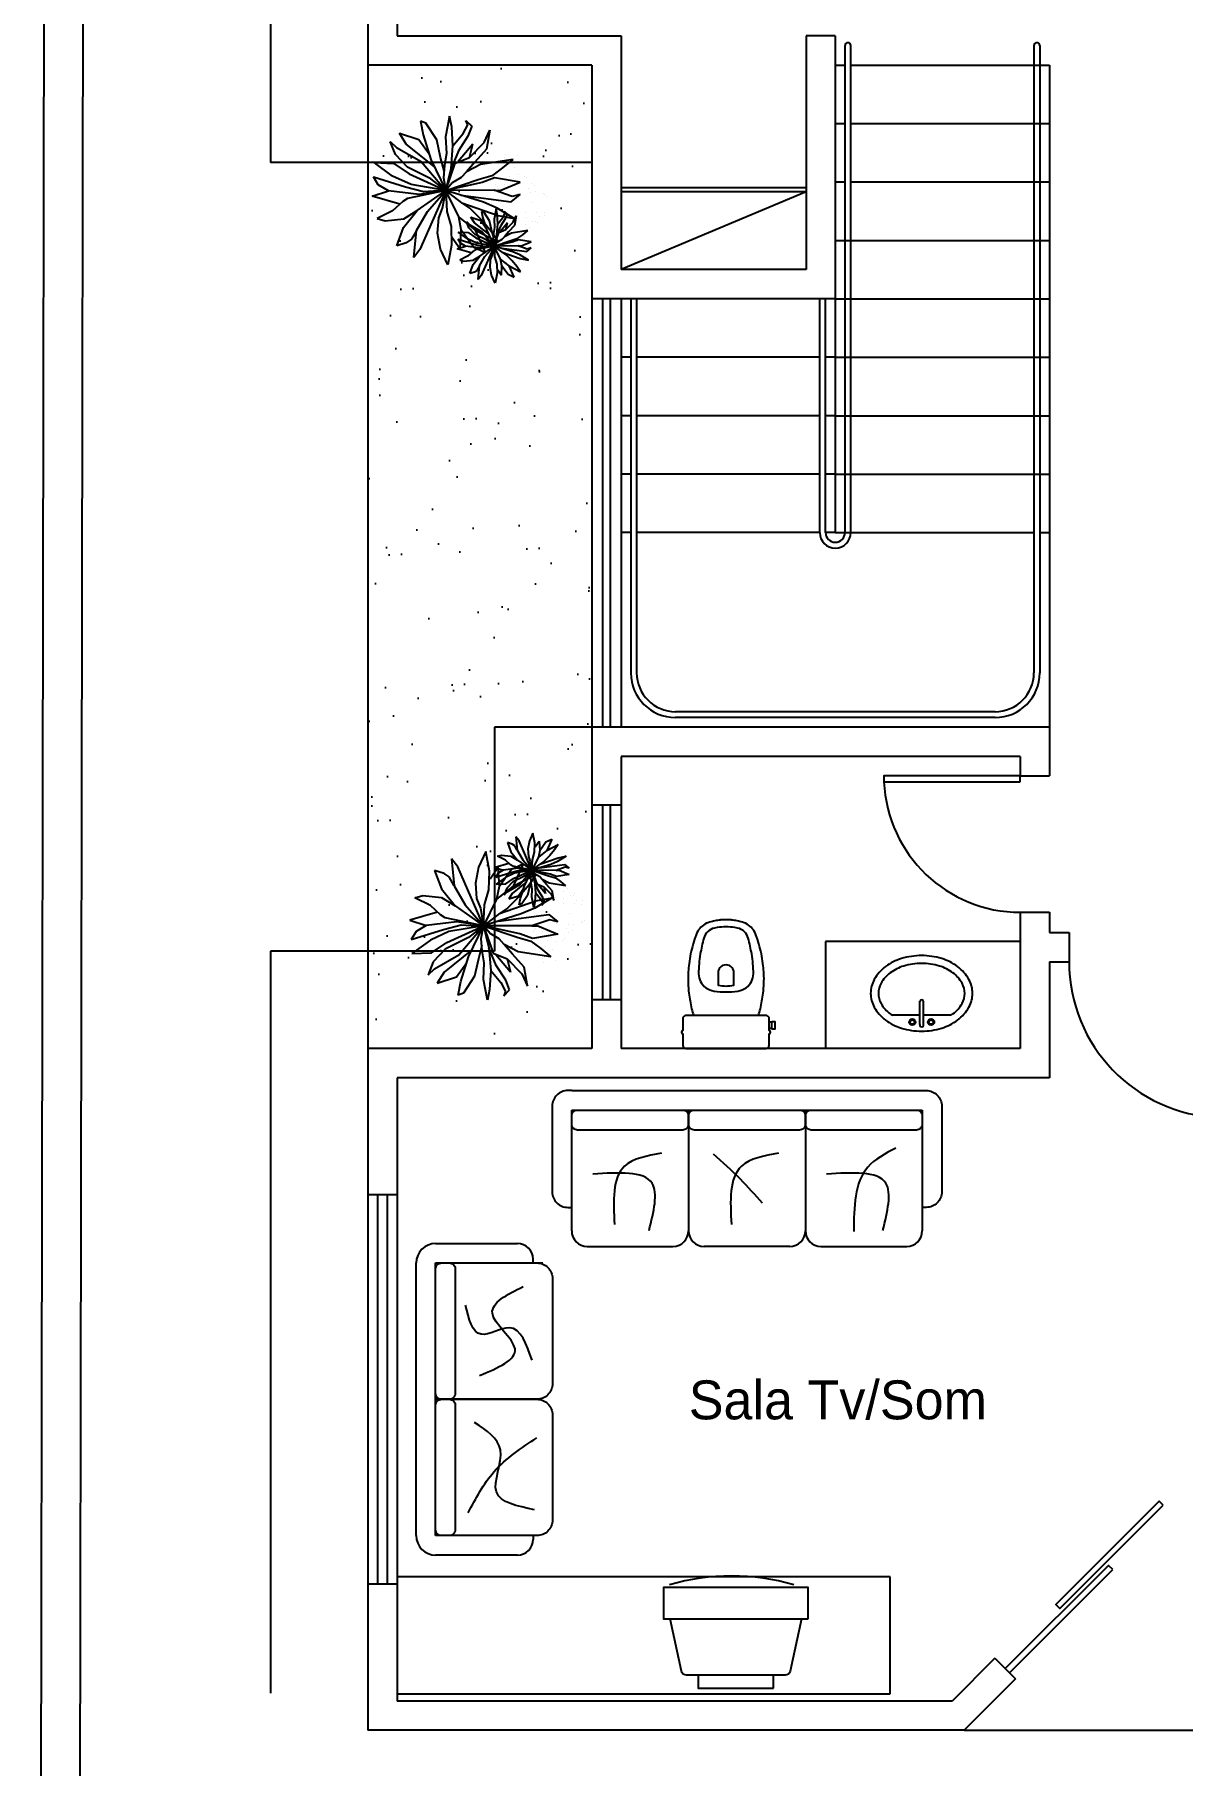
# Model space of a CAD drawing. Header units: millimetres. Extents: x 166 to 289, y 88 to 139.
# Drawn here: x 168.41 to 174.3, y 108.58 to 117.47 of the extents above; entities that cross this region are included whole.
import ezdxf

# ---------------------------------------------------------------- set-up
doc = ezdxf.new("R2010")
doc.units = ezdxf.units.MM
doc.header["$LTSCALE"] = 0.6
doc.linetypes.add('HIDDEN', pattern=[9.525, 6.35, -3.175])
for name, color, linetype in [('0.1', 1, 'Continuous'), ('0.3', 3, 'Continuous'), ('02', 2, 'Continuous'), ('AP-SAN', 3, 'Continuous'), ('AR-ALV', 5, 'Continuous'), ('AR-ALV-BXA', 1, 'Continuous'), ('AR-PRJ', 1, 'HIDDEN'), ('AR-TXT', 2, 'Continuous'), ('Mobiliário', 160, 'Continuous'), ('Mobiliário2', 10, 'Continuous'), ('VEGETAÇAO', 76, 'Continuous')]:
    doc.layers.add(name, color=color, linetype=linetype)

# ---------------------------------------------------------------- blocks, each defined once
blk = doc.blocks.new('vaso3')
for points in [[(0, -0.17), (0.205, -0.17, 0.059373), (0.2098, -0.1695, 0.333509), (0.222, -0.154), (0.222, -0.1355), (0.222, -0.1045), (0.222, -0.094), (0.2248, -0.094, 0.252251), (0.2251, -0.0939, 0.160103), (0.228, -0.085, 0.160103), (0.2251, -0.0761, 0.252251), (0.2248, -0.076), (0.222, -0.076), (0.222, -0.017, 0.327853), (0.2069, -0.0003, 0.087637), (0.2038, 0), (0, 0), (-0.2038, 0, 0.087637), (-0.2069, -0.0003, 0.327853), (-0.222, -0.017), (-0.222, -0.076), (-0.2248, -0.076, 0.252251), (-0.2251, -0.0761, 0.160103), (-0.228, -0.085, 0.160103), (-0.2251, -0.0939, 0.252251), (-0.2248, -0.094), (-0.222, -0.094), (-0.222, -0.1045), (-0.236, -0.1045), (-0.236, -0.102), (-0.252, -0.102), (-0.252, -0.12), (-0.252, -0.138), (-0.236, -0.138), (-0.236, -0.1355), (-0.222, -0.1355), (-0.222, -0.154, 0.333509), (-0.2098, -0.1695, 0.059373), (-0.205, -0.17)], [(0, -0.291, 0.041331), (-0.0608, -0.2956, 0.129345), (-0.1036, -0.3127, 0.234638), (-0.1405, -0.385, 0.044666), (-0.1319, -0.486, 0.031515), (-0.1138, -0.5665, 0.151063), (-0.0952, -0.5993, 0.148094), (-0.0588, -0.6192, 0.031073), (-0.0451, -0.6214, 0.035055), (0, -0.6255, 0.035055), (0.0451, -0.6214, 0.031073), (0.0588, -0.6192, 0.148094), (0.0952, -0.5993, 0.151063), (0.1138, -0.5665, 0.031515), (0.1319, -0.486, 0.044666), (0.1405, -0.385, 0.234638), (0.1036, -0.3127, 0.129345), (0.0608, -0.2956, 0.041331)], [(-0.04, -0.391, 0.164444), (-0.032, -0.415, 0.245936), (0, -0.43, 0.245936), (0.032, -0.415, 0.164444), (0.04, -0.391), (0.04, -0.326, 0.108885), (-0.04, -0.326)]]:
    blk.add_lwpolyline(points, format="xyb", close=True)
for points in [[(-0.236, -0.1045), (-0.236, -0.12), (-0.236, -0.1355)], [(-0.222, -0.1045), (-0.222, -0.1355)]]:
    blk.add_lwpolyline(points)
blk.add_lwpolyline([(-0.167, -0.17, -0.003882), (-0.1765, -0.205, 0.024258), (-0.1905, -0.285, 0.02486), (-0.1945, -0.335, 0.033324), (-0.194, -0.385, 0.02486), (-0.191, -0.425, 0.012268), (-0.184, -0.475, 0.015806), (-0.1725, -0.525, 0.026699), (-0.157, -0.575, 0.021919), (-0.1495, -0.595, 0.174675), (-0.1, -0.6435, 0.045452), (-0.07, -0.653, 0.022856), (-0.0571, -0.6562, 0.041289), (-0.0304, -0.6602, 0.052091), (-0.0228, -0.6606, 0.04333), (0, -0.661, 0.04333), (0.0228, -0.6606, 0.052091), (0.0304, -0.6602, 0.041289), (0.0571, -0.6562, 0.022856), (0.07, -0.653, 0.045452), (0.1, -0.6435, 0.174675), (0.1495, -0.595, 0.021919), (0.157, -0.575, 0.026699), (0.1725, -0.525, 0.015806), (0.184, -0.475, 0.012268), (0.191, -0.425, 0.02486), (0.194, -0.385, 0.033324), (0.1945, -0.335, 0.02486), (0.1905, -0.285, 0.024258), (0.1765, -0.205, -0.003882), (0.167, -0.17)], format="xyb")
blk = doc.blocks.new('lavatório3')
at = {"layer": 'AP-SAN', "color": 0}
for p, q in [((-0.0813, 0.1502), (-0.0813, 0.0094)), ((-0.0343, 0.0094), (-0.1545, 0.0094)), ((-0.0343, -0.0086), (-0.1545, -0.0086)), ((-0.0813, -0.0086), (-0.0813, -0.1502))]:
    blk.add_line(p, q, dxfattribs=at)
for centre, radius in [((-0.0467, 0.0487), 0.0163), ((-0.0467, 0.0487), 0.0113), ((-0.0467, -0.0479), 0.0163), ((-0.0467, -0.0479), 0.0113)]:
    blk.add_circle(centre, radius, dxfattribs=at)
for centre, radius, start, end in [((-0.1137, 0.0238), 0.2707, 143.44753, 162.92883), ((-0.1628, 0.0602), 0.2095, 119.19238, 143.44753), ((-0.1628, 0.0602), 0.1695, 119.19238, 143.44753), ((-0.194, 0.116), 0.1456, 90, 119.19238), ((-0.194, 0.116), 0.1056, 90, 119.19238), ((-0.194, 0.116), 0.1456, 60.80762, 90), ((-0.194, 0.116), 0.1056, 60.80762, 90), ((-0.2251, 0.0602), 0.1695, 36.55247, 60.80762), ((-0.2251, 0.0602), 0.2095, 36.55247, 60.80762), ((-0.2743, 0.0238), 0.2707, 17.07117, 36.55247), ((-0.0362, 0), 0.3517, 162.92883, 180), ((-0.0362, 0), 0.3117, 162.92883, 180), ((-0.1137, 0.0238), 0.2307, 143.44753, 162.92883), ((-0.2743, 0.0238), 0.2307, 33.22038, 36.55247), ((-0.3517, 0), 0.3517, 0, 17.07117), ((-0.0362, 0), 0.3517, 180, 197.07117), ((-0.0362, 0), 0.3117, 180, 197.07117), ((-0.1518, 0.0004), 0.009, 92.74918, 267.25082), ((-0.0311, 0.0004), 0.00955, 250.33405, 109.66595), ((-0.3517, 0), 0.3517, 342.92883, 0), ((-0.1137, -0.0238), 0.2707, 197.07117, 216.55247), ((-0.1137, -0.0238), 0.2307, 197.07117, 216.55247), ((-0.1628, -0.0602), 0.1695, 216.55247, 240.80762), ((-0.2251, -0.0602), 0.1695, 299.19238, 323.44753), ((-0.2743, -0.0238), 0.2307, 323.44753, 326.77962), ((-0.2743, -0.0238), 0.2707, 323.44753, 342.92883), ((-0.1628, -0.0602), 0.2095, 216.55247, 240.80762), ((-0.194, -0.116), 0.1456, 240.80762, 270), ((-0.194, -0.116), 0.1056, 240.80762, 270), ((-0.194, -0.116), 0.1056, 270, 299.19238), ((-0.194, -0.116), 0.1456, 270, 299.19238), ((-0.2251, -0.0602), 0.2095, 299.19238, 323.44753)]:
    blk.add_arc(centre, radius, start, end, dxfattribs=at)

msp = doc.modelspace()

# ---------------------------------------------------------------- hatches: boundary and pattern name
h = msp.add_hatch()
h.set_pattern_fill('AR-SAND', color=56, scale=0.01, angle=45, style=0)
h.paths.add_polyline_path([(171.2698, 116.112), (171.2698, 116.812), (170.1198, 116.812), (170.1198, 112.762), (170.7698, 112.762), (170.7698, 113.912), (171.2698, 113.912)])
at = {"layer": 'VEGETAÇAO', "lineweight": -3}
h = msp.add_hatch(dxfattribs=at)
h.set_pattern_fill('AR-SAND', color=256, scale=0.01, angle=45, style=0)
h.paths.add_polyline_path([(171.2698, 117.312), (170.1198, 117.312), (170.1198, 116.812), (171.2698, 116.812)])
h = msp.add_hatch(dxfattribs=at)
h.set_pattern_fill('AR-SAND', color=256, scale=0.01, angle=45, style=0)
h.paths.add_polyline_path([(171.2698, 113.912), (170.7698, 113.912), (170.7698, 112.762), (170.1198, 112.762), (170.1198, 112.262), (171.2698, 112.262)])

# ---------------------------------------------------------------- linework, layer by layer
at = {"layer": '0.1', "linetype": 'HIDDEN', "lineweight": -3}
for p, q in [((169.6198, 123.712), (169.6198, 116.812)), ((171.2698, 116.812), (169.6198, 116.812)), ((170.7698, 113.912), (170.7698, 112.762)), ((171.2698, 113.912), (170.7698, 113.912)), ((169.6198, 112.762), (169.6198, 108.262)), ((170.7698, 112.762), (169.6198, 112.762))]:
    msp.add_line(p, q, dxfattribs=at)
at = {"layer": '0.1'}
for p, q in [((170.1198, 117.312), (170.1198, 112.262)), ((171.2698, 116.112), (171.2698, 113.912)), ((171.4198, 116.112), (171.4198, 113.912)), ((170.1198, 111.512), (170.1198, 109.512)), ((170.2698, 111.512), (170.2698, 109.512)), ((173.182, 108.762), (186.6383, 108.762))]:
    msp.add_line(p, q, dxfattribs=at)
at = {"layer": '0.1', "color": 2}
for p, q in [((171.3248, 116.112), (171.3248, 113.912)), ((171.3648, 116.112), (171.3648, 113.912))]:
    msp.add_line(p, q, dxfattribs=at)
at = {"layer": '0.3'}
for p, q in [((168.4091, 88.0956), (168.485, 133.9447)), ((168.6091, 88.0956), (168.6841, 133.4092))]:
    msp.add_line(p, q, dxfattribs=at)
at = {"layer": '0.3', "color": 1}
for centre, radius, start, end in [((173.4703, 113.6632), 0.7012, 182.54898, 269.95992), ((174.5209, 112.7085), 0.801, 180.0304, 267.78022)]:
    msp.add_arc(centre, radius, start, end, dxfattribs=at)
at = {"layer": '02'}
for p, q in [((172.5698, 114.912), (172.5698, 117.412)), ((172.5998, 114.912), (172.5998, 117.412)), ((173.5398, 117.412), (173.5398, 114.192)), ((173.5698, 117.412), (173.5698, 114.192)), ((171.4698, 114.912), (171.4698, 114.192)), ((171.4998, 114.912), (171.4998, 114.192)), ((173.3398, 113.992), (171.6998, 113.992)), ((173.3398, 113.962), (171.6998, 113.962)), ((170.1698, 111.512), (170.1698, 109.512)), ((170.2198, 111.512), (170.2198, 109.512))]:
    msp.add_line(p, q, dxfattribs=at)
for points in [[(173.4698, 113.632), (173.4698, 113.662), (172.7698, 113.662), (172.7698, 113.632)], [(174.2034, 109.9178), (174.1822, 109.939), (173.6518, 109.4086), (173.6731, 109.3874)], [(173.9441, 109.5877), (173.9229, 109.6089), (173.3925, 109.0786), (173.4138, 109.0574)]]:
    msp.add_lwpolyline(points, close=True, dxfattribs=at)
for centre, radius, start, end in [((172.5848, 117.412), 0.015, 0, 180), ((173.5548, 117.412), 0.015, 0, 180), ((172.5198, 114.912), 0.08, 180, 0), ((172.5198, 114.912), 0.05, 180, 0), ((171.6998, 114.192), 0.23, 180, 270), ((171.6998, 114.192), 0.2, 180, 270), ((173.3398, 114.192), 0.2, 270, 0), ((173.3398, 114.192), 0.23, 270, 0)]:
    msp.add_arc(centre, radius, start, end, dxfattribs=at)
at = {"layer": 'AR-ALV'}
for p, q in [((170.1198, 122.1241), (170.1198, 117.312)), ((170.2698, 118.7741), (170.2698, 117.462)), ((170.2698, 117.462), (171.4198, 117.462)), ((171.4198, 117.462), (171.4198, 116.262)), ((172.3698, 117.462), (172.3698, 116.262)), ((172.5198, 117.462), (172.3698, 117.462)), ((172.5198, 117.462), (172.5198, 116.112)), ((171.2698, 117.312), (170.1198, 117.312)), ((171.2698, 117.312), (171.2698, 116.112)), ((172.3698, 116.262), (171.4198, 116.262)), ((172.5198, 116.112), (171.2698, 116.112)), ((173.6198, 113.912), (171.2698, 113.912)), ((171.2698, 113.912), (171.2698, 112.262)), ((173.6198, 113.912), (173.6198, 113.662)), ((173.4698, 113.762), (171.4198, 113.762)), ((171.4198, 113.762), (171.4198, 112.262)), ((173.4698, 113.762), (173.4698, 113.662)), ((173.4698, 113.662), (173.6198, 113.662)), ((173.4698, 112.962), (173.6198, 112.962)), ((173.4698, 112.962), (173.4698, 112.262)), ((173.6198, 112.962), (173.6198, 112.858)), ((173.6198, 112.858), (173.7198, 112.858)), ((173.7198, 112.858), (173.7198, 112.708)), ((173.6198, 112.708), (173.7198, 112.708)), ((173.6198, 112.708), (173.6198, 112.112)), ((170.1198, 112.262), (170.1198, 111.512)), ((171.2698, 112.262), (170.1198, 112.262)), ((173.4698, 112.262), (171.4198, 112.262)), ((173.6198, 112.112), (170.2698, 112.112)), ((170.2698, 112.112), (170.2698, 111.512)), ((170.2698, 111.512), (170.1198, 111.512)), ((170.2698, 109.512), (170.1198, 109.512)), ((170.1198, 109.512), (170.1198, 108.762)), ((170.2698, 109.512), (170.2698, 108.912)), ((173.3395, 109.1317), (173.1198, 108.912)), ((173.3395, 109.1317), (173.4456, 109.0256)), ((173.4456, 109.0256), (173.182, 108.762)), ((173.1198, 108.912), (170.2698, 108.912)), ((173.182, 108.762), (170.1198, 108.762))]:
    msp.add_line(p, q, dxfattribs=at)
at = {"layer": 'AR-ALV-BXA'}
for p, q in [((172.5198, 117.312), (172.5698, 117.312)), ((172.5998, 117.312), (173.6198, 117.312)), ((173.6198, 117.312), (173.6198, 113.912)), ((172.5198, 117.012), (172.5698, 117.012)), ((172.5998, 117.012), (173.6198, 117.012)), ((172.5198, 116.712), (172.5698, 116.712)), ((172.5998, 116.712), (173.6198, 116.712)), ((172.5198, 116.412), (173.6198, 116.412)), ((172.5198, 116.112), (173.6198, 116.112)), ((172.5198, 116.112), (172.5198, 114.912)), ((172.5198, 115.812), (173.6198, 115.812)), ((172.5198, 115.512), (173.6198, 115.512)), ((172.5198, 115.212), (173.6198, 115.212)), ((171.4698, 114.912), (171.4198, 114.912)), ((172.5198, 114.912), (172.4698, 114.912)), ((172.5198, 114.912), (173.5398, 114.912)), ((173.5698, 114.912), (173.6198, 114.912))]:
    msp.add_line(p, q, dxfattribs=at)
at = {"layer": 'AR-PRJ'}
for p, q in [((171.4698, 116.112), (171.4698, 114.912)), ((171.4998, 116.112), (171.4998, 114.912)), ((172.4398, 114.912), (172.4398, 116.112)), ((172.4698, 114.912), (172.4698, 116.112)), ((171.4698, 115.812), (171.4198, 115.812)), ((172.4398, 115.812), (171.4998, 115.812)), ((172.5198, 115.812), (172.4698, 115.812)), ((171.4698, 115.512), (171.4198, 115.512)), ((172.4398, 115.512), (171.4998, 115.512)), ((172.5198, 115.512), (172.4698, 115.512)), ((171.4698, 115.212), (171.4198, 115.212)), ((172.4398, 115.212), (171.4998, 115.212)), ((172.5198, 115.212), (172.4698, 115.212)), ((172.4398, 114.912), (171.4998, 114.912)), ((171.4198, 113.512), (171.2698, 113.512)), ((171.3248, 113.512), (171.3248, 112.512)), ((171.3648, 113.512), (171.3648, 112.512)), ((171.4198, 112.512), (171.2698, 112.512))]:
    msp.add_line(p, q, dxfattribs=at)
at = {"layer": 'Mobiliário'}
for p, q in [((172.3698, 116.682), (171.4198, 116.682)), ((172.3698, 116.662), (171.4198, 116.662)), ((172.3698, 116.662), (171.4198, 116.262)), ((171.1664, 111.9469), (172.9664, 111.9469)), ((171.1664, 111.3269), (171.1664, 111.9469)), ((171.7664, 111.9469), (171.7664, 111.3269)), ((172.3664, 111.9469), (172.3664, 111.3269)), ((172.9664, 111.9469), (172.9664, 111.3269)), ((170.468, 111.2617), (170.888, 111.2617)), ((170.968, 111.1617), (170.968, 111.1817)), ((171.2464, 111.2469), (171.6864, 111.2469)), ((172.2864, 111.2469), (171.8464, 111.2469)), ((172.4464, 111.2469), (172.8864, 111.2469)), ((170.368, 109.7617), (170.368, 111.1617)), ((170.468, 109.7617), (170.468, 111.1617)), ((170.468, 111.1617), (171.018, 111.1617)), ((170.968, 109.7617), (170.968, 109.7417)), ((170.888, 109.6617), (170.468, 109.6617))]:
    msp.add_line(p, q, dxfattribs=at)
for points in [[(171.1664, 112.0469), (171.1464, 112.0469, 0.414214), (171.0664, 111.9669), (171.0664, 111.5269, 0.414214), (171.1464, 111.4469), (171.1664, 111.4469)], [(172.9664, 112.0469), (172.9864, 112.0469, -0.414214), (173.0664, 111.9669), (173.0664, 111.5269, -0.414214), (172.9864, 111.4469), (172.9664, 111.4469)], [(170.468, 111.1617), (170.988, 111.1617, -0.414214), (171.068, 111.0817), (171.068, 110.5417, -0.414214), (170.988, 110.4617), (170.468, 110.4617)], [(170.468, 110.4617), (170.988, 110.4617, -0.414214), (171.068, 110.3817), (171.068, 109.8417, -0.414214), (170.988, 109.7617), (170.468, 109.7617)], [(172.3459, 109.3344), (172.288, 109.0664, -0.358484), (172.262, 109.045), (171.7562, 109.045, -0.358484), (171.7302, 109.0664), (171.6724, 109.3344)]]:
    msp.add_lwpolyline(points, format="xyb", dxfattribs=at)
msp.add_lwpolyline([(171.1664, 112.0469), (172.9664, 112.0469)], dxfattribs=at)
for points in [[(171.1964, 111.9469), (171.7364, 111.9469, -0.414214), (171.7664, 111.9169), (171.7664, 111.8742, -0.414214), (171.7364, 111.8442), (171.1964, 111.8442, -0.414214), (171.1664, 111.8742), (171.1664, 111.9169, -0.414214)], [(171.7964, 111.9469), (172.3364, 111.9469, -0.414214), (172.3664, 111.9169), (172.3664, 111.8742, -0.414214), (172.3364, 111.8442), (171.7964, 111.8442, -0.414214), (171.7664, 111.8742), (171.7664, 111.9169, -0.414214)], [(172.3964, 111.9469), (172.9364, 111.9469, -0.414214), (172.9664, 111.9169), (172.9664, 111.8742, -0.414214), (172.9364, 111.8442), (172.3964, 111.8442, -0.414214), (172.3664, 111.8742), (172.3664, 111.9169, -0.414214)], [(170.468, 110.4917), (170.468, 111.1317, -0.414214), (170.498, 111.1617), (170.538, 111.1617, -0.414214), (170.568, 111.1317), (170.568, 110.4917, -0.414214), (170.538, 110.4617), (170.498, 110.4617, -0.414214)], [(170.468, 109.7917), (170.468, 110.4317, -0.414214), (170.498, 110.4617), (170.538, 110.4617, -0.414214), (170.568, 110.4317), (170.568, 109.7917, -0.414214), (170.538, 109.7617), (170.498, 109.7617, -0.414214)]]:
    msp.add_lwpolyline(points, format="xyb", close=True, dxfattribs=at)
for points in [[(172.3806, 109.3344), (172.3806, 109.4945), (171.6377, 109.4945), (171.6377, 109.3344)], [(172.2021, 108.9793), (172.2021, 109.045), (171.8161, 109.045), (171.8161, 108.9793)], [(172.2021, 108.9793), (172.2021, 109.045), (171.8161, 109.045), (171.8161, 108.9793)]]:
    msp.add_lwpolyline(points, close=True, dxfattribs=at)
for centre, radius, start, end in [((170.468, 111.1617), 0.1, 90, 180), ((170.888, 111.1817), 0.08, 0, 90), ((171.2464, 111.3269), 0.08, 180, 270), ((171.6864, 111.3269), 0.08, 270, 0), ((171.8464, 111.3269), 0.08, 180, 270), ((172.2864, 111.3269), 0.08, 270, 360), ((172.4464, 111.3269), 0.08, 180, 270), ((172.8864, 111.3269), 0.08, 270, 0), ((170.468, 109.7617), 0.1, 180, 270), ((170.888, 109.7417), 0.08, 270, 0), ((171.9878, 108.4195), 1.1353, 73.66062, 106.33938), ((171.9878, 108.4195), 1.1353, 73.66062, 106.33938)]:
    msp.add_arc(centre, radius, start, end, dxfattribs=at)
at = {"layer": 'Mobiliário2'}
for p, q in [((172.4698, 112.812), (172.4698, 112.262)), ((173.4698, 112.812), (172.4698, 112.812)), ((172.8016, 109.5495), (170.2698, 109.5495)), ((172.8016, 108.9495), (172.8016, 109.5495)), ((170.2698, 108.9495), (172.8016, 108.9495))]:
    msp.add_line(p, q, dxfattribs=at)
for points in [[(171.6283, 111.7256), (171.4378, 111.6586), (171.3863, 111.3597)], [(172.1459, 111.468), (172.0327, 111.5916), (171.8937, 111.7205)], [(172.2283, 111.7256), (172.0378, 111.6586), (171.9863, 111.3597)], [(172.8306, 111.7514), (172.6865, 111.6535), (172.6144, 111.3237)], [(171.5637, 111.3288), (171.5791, 111.571), (171.2754, 111.6174)], [(172.7637, 111.3288), (172.7791, 111.571), (172.4754, 111.6174)], [(170.6927, 110.5837), (170.8756, 110.7208), (170.7592, 110.9035), (170.9171, 111.0405)], [(170.9629, 110.6626), (170.8465, 110.8287), (170.701, 110.7955), (170.622, 110.945)], [(170.9753, 109.8945), (170.78, 109.9858), (170.8008, 110.2017), (170.6677, 110.3429)], [(170.6345, 109.8779), (170.7675, 110.0896), (170.9878, 110.264)]]:
    msp.add_spline(points, degree=3, dxfattribs=at)
at = {"layer": 'VEGETAÇAO'}
for p, q in [((170.5397, 117.0495), (170.5192, 116.9444)), ((170.5514, 116.9946), (170.5397, 117.0495)), ((170.2822, 116.9632), (170.3816, 116.9303)), ((170.3173, 116.9068), (170.2822, 116.9632)), ((170.3904, 117.0244), (170.4036, 116.9538)), ((170.4168, 117.0134), (170.3904, 117.0244)), ((170.4036, 116.9538), (170.4436, 116.8276)), ((170.4736, 116.9276), (170.4168, 117.0134)), ((170.557, 116.8975), (170.5514, 116.9946)), ((170.557, 116.8975), (170.6085, 116.9601)), ((170.6336, 116.9476), (170.5851, 116.8723)), ((170.6085, 116.9601), (170.6333, 117.0056)), ((170.6236, 117.0276), (170.6536, 116.9976)), ((170.6333, 117.0056), (170.6236, 117.0276)), ((170.6536, 116.9976), (170.6336, 116.9476)), ((170.7167, 116.9146), (170.746, 116.9773)), ((170.746, 116.9773), (170.7284, 116.8802)), ((170.2617, 116.8535), (170.2353, 116.9193)), ((170.2353, 116.9193), (170.2675, 116.8895)), ((170.2675, 116.8895), (170.3936, 116.8176)), ((170.4606, 116.7921), (170.3173, 116.9068)), ((170.3816, 116.9303), (170.4344, 116.8567)), ((170.4936, 116.8376), (170.4736, 116.9276)), ((170.5192, 116.9444), (170.5236, 116.8576)), ((170.547, 116.7817), (170.557, 116.8975)), ((170.5851, 116.8723), (170.547, 116.7817)), ((170.6582, 116.9068), (170.5836, 116.8176)), ((170.6411, 116.8379), (170.7167, 116.9146)), ((170.6411, 116.8379), (170.6582, 116.9068)), ((170.7284, 116.8802), (170.6684, 116.8143)), ((170.2471, 116.7422), (170.1519, 116.8112)), ((170.1519, 116.8112), (170.2536, 116.8076)), ((170.2536, 116.8076), (170.3319, 116.7532)), ((170.3236, 116.7876), (170.2617, 116.8535)), ((170.4436, 116.7276), (170.3236, 116.7876)), ((170.3936, 116.8176), (170.5205, 116.6677)), ((170.4436, 116.8276), (170.5205, 116.6677)), ((170.5115, 116.7688), (170.4936, 116.8376)), ((170.5136, 116.7976), (170.5075, 116.7328)), ((170.5236, 116.8576), (170.5136, 116.7976)), ((170.5205, 116.6677), (170.569, 116.808)), ((170.5205, 116.6677), (170.547, 116.7817)), ((170.569, 116.808), (170.6411, 116.8379)), ((170.6684, 116.8143), (170.6261, 116.7636)), ((170.6977, 116.8018), (170.6261, 116.7636)), ((170.866, 116.8268), (170.6977, 116.8018)), ((170.7636, 116.7476), (170.8133, 116.7845)), ((170.7991, 116.7695), (170.7991, 116.7695)), ((170.8133, 116.7845), (170.866, 116.8268)), ((170.8204, 116.7952), (170.8204, 116.7952)), ((170.8224, 116.8358), (170.8224, 116.8358)), ((170.8284, 116.8541), (170.8284, 116.8541)), ((170.8316, 116.8274), (170.8316, 116.8274)), ((170.8397, 116.7748), (170.8397, 116.7748)), ((170.8751, 116.7875), (170.8751, 116.7875)), ((170.8879, 116.847), (170.8879, 116.847)), ((170.1736, 116.6976), (170.149, 116.739)), ((170.149, 116.739), (170.3136, 116.6876)), ((170.2251, 116.6669), (170.1736, 116.6976)), ((170.3422, 116.6983), (170.2471, 116.7422)), ((170.3136, 116.6876), (170.4051, 116.6638)), ((170.3319, 116.7532), (170.5205, 116.6677)), ((170.5205, 116.6677), (170.3422, 116.6983)), ((170.5205, 116.6677), (170.4436, 116.7276)), ((170.5075, 116.7328), (170.5205, 116.6677)), ((170.5205, 116.6677), (170.6919, 116.7265)), ((170.7065, 116.7093), (170.5205, 116.6677)), ((170.5536, 116.7076), (170.5205, 116.6677)), ((170.5997, 116.7344), (170.5536, 116.7076)), ((170.6261, 116.7636), (170.5997, 116.7344)), ((170.6919, 116.7265), (170.7636, 116.7476)), ((170.7709, 116.7328), (170.7065, 116.7093)), ((170.7601, 116.749), (170.7601, 116.749)), ((170.9011, 116.7108), (170.7709, 116.7328)), ((170.773, 116.7661), (170.773, 116.7661)), ((170.7746, 116.698), (170.7746, 116.698)), ((170.7838, 116.6896), (170.7838, 116.6896)), ((170.789, 116.6803), (170.789, 116.6803)), ((170.7987, 116.6685), (170.9011, 116.7108)), ((170.8236, 116.6989), (170.8236, 116.6989)), ((170.8477, 116.7423), (170.8477, 116.7423)), ((170.8688, 116.7289), (170.8688, 116.7289)), ((170.891, 116.7507), (170.891, 116.7507)), ((170.9249, 116.7419), (170.9249, 116.7419)), ((170.9341, 116.7335), (170.9341, 116.7335)), ((170.9447, 116.6805), (170.9447, 116.6805)), ((170.9586, 116.7038), (170.9586, 116.7038)), ((170.9776, 116.6936), (170.9776, 116.6936)), ((170.1417, 116.6387), (170.2251, 116.6669)), ((170.2836, 116.5976), (170.1417, 116.6387)), ((170.3836, 116.6476), (170.2251, 116.6669)), ((170.2997, 116.6121), (170.2471, 116.5635)), ((170.3236, 116.6276), (170.2997, 116.6121)), ((170.5205, 116.6677), (170.3236, 116.6276)), ((170.3735, 116.5649), (170.5205, 116.6677)), ((170.5205, 116.6677), (170.3836, 116.6476)), ((170.5205, 116.6677), (170.3875, 116.3659)), ((170.4051, 116.6638), (170.4825, 116.6676)), ((170.4256, 116.5603), (170.5205, 116.6677)), ((170.4825, 116.6676), (170.5205, 116.6677)), ((170.5036, 116.5776), (170.5205, 116.6677)), ((170.768, 116.6692), (170.5205, 116.6677)), ((170.5205, 116.6677), (170.525, 116.5603)), ((170.5865, 116.5321), (170.5205, 116.6677)), ((170.6017, 116.6043), (170.5205, 116.6677)), ((170.7136, 116.6076), (170.5205, 116.6677)), ((170.5974, 116.6448), (170.8558, 116.6105)), ((170.6436, 116.5776), (170.6017, 116.6043)), ((170.6017, 116.6043), (170.7884, 116.54)), ((170.7836, 116.5776), (170.7136, 116.6076)), ((170.8601, 116.6371), (170.768, 116.6692)), ((170.768, 116.6692), (170.7987, 116.6685)), ((170.8273, 116.6497), (170.8273, 116.6497)), ((170.8558, 116.6105), (170.9011, 116.6481)), ((170.9011, 116.6481), (170.8601, 116.6371)), ((170.8858, 116.6515), (170.8858, 116.6515)), ((170.8942, 116.6543), (170.8942, 116.6543)), ((170.9537, 116.6604), (170.9537, 116.6604)), ((170.9618, 116.6074), (170.9618, 116.6074)), ((170.9797, 116.6638), (170.9797, 116.6638)), ((171.0221, 116.6537), (171.0221, 116.6537)), ((171.0274, 116.648), (171.0274, 116.648)), ((171.0366, 116.6396), (171.0366, 116.6396)), ((170.2471, 116.5635), (170.168, 116.5243)), ((170.168, 116.5243), (170.209, 116.5117)), ((170.209, 116.5117), (170.3041, 116.5227)), ((170.3036, 116.4776), (170.3735, 116.5649)), ((170.3041, 116.5227), (170.3735, 116.5649)), ((170.37, 116.4631), (170.4256, 116.5603)), ((170.4782, 116.449), (170.4836, 116.5276)), ((170.4836, 116.5276), (170.5036, 116.5776)), ((170.525, 116.5603), (170.547, 116.4835)), ((170.5997, 116.4663), (170.5865, 116.5321)), ((170.6728, 116.4647), (170.5865, 116.5321)), ((170.6392, 116.4757), (170.626, 116.5086)), ((170.626, 116.5086), (170.6421, 116.4937)), ((170.705, 116.5164), (170.6436, 116.5776)), ((170.6494, 116.5305), (170.6992, 116.5141)), ((170.667, 116.5023), (170.6494, 116.5305)), ((170.6992, 116.5141), (170.7255, 116.4772)), ((170.7036, 116.5611), (170.7102, 116.5258)), ((170.7167, 116.5556), (170.7036, 116.5611)), ((170.7536, 116.4576), (170.705, 116.5164)), ((170.7102, 116.5258), (170.7301, 116.4627)), ((170.7451, 116.5127), (170.7167, 116.5556)), ((170.7551, 116.4677), (170.7451, 116.5127)), ((170.7782, 116.5737), (170.768, 116.5211)), ((170.768, 116.5211), (170.7701, 116.4777)), ((170.7841, 116.5462), (170.7782, 116.5737)), ((170.8718, 116.5243), (170.7836, 116.5776)), ((170.7868, 116.4977), (170.7841, 116.5462)), ((170.7868, 116.4977), (170.8126, 116.529)), ((170.7884, 116.54), (170.8718, 116.5243)), ((170.8251, 116.5227), (170.8009, 116.4851)), ((170.8126, 116.529), (170.825, 116.5517)), ((170.8201, 116.5627), (170.8351, 116.5477)), ((170.825, 116.5517), (170.8201, 116.5627)), ((170.8351, 116.5477), (170.8251, 116.5227)), ((170.8289, 116.4678), (170.8667, 116.5062)), ((170.8667, 116.5062), (170.8814, 116.5376)), ((170.8814, 116.5376), (170.8726, 116.489)), ((170.8913, 116.5227), (170.8913, 116.5227)), ((170.9298, 116.5558), (170.9298, 116.5558)), ((170.9319, 116.5281), (170.9319, 116.5281)), ((170.9649, 116.5111), (170.9649, 116.5111)), ((170.9795, 116.5102), (170.9795, 116.5102)), ((170.9851, 116.5553), (170.9851, 116.5553)), ((170.9998, 116.537), (170.9998, 116.537)), ((171.0252, 116.5574), (171.0252, 116.5574)), ((171.0258, 116.5404), (171.0258, 116.5404)), ((170.269, 116.3847), (170.3036, 116.4776)), ((170.3436, 116.4176), (170.3173, 116.3989)), ((170.37, 116.4631), (170.3436, 116.4176)), ((170.3553, 116.3236), (170.37, 116.4631)), ((170.4936, 116.3676), (170.4782, 116.449)), ((170.547, 116.4835), (170.5499, 116.3879)), ((170.5536, 116.4276), (170.5938, 116.3691)), ((170.5951, 116.3977), (170.5829, 116.4184)), ((170.5829, 116.4184), (170.6651, 116.3927)), ((170.6319, 116.42), (170.5843, 116.4545)), ((170.5843, 116.4545), (170.6351, 116.4527)), ((170.5938, 116.3691), (170.5997, 116.4663)), ((170.5997, 116.4663), (170.6636, 116.3776)), ((170.6794, 116.3981), (170.6319, 116.42)), ((170.6351, 116.4527), (170.6743, 116.4255)), ((170.6701, 116.4427), (170.6392, 116.4757)), ((170.6421, 116.4937), (170.7051, 116.4577)), ((170.7387, 116.445), (170.667, 116.5023)), ((170.7301, 116.4127), (170.6701, 116.4427)), ((170.724, 116.3503), (170.6728, 116.4647)), ((170.6728, 116.4647), (170.7899, 116.4036)), ((170.6743, 116.4255), (170.7686, 116.3828)), ((170.7051, 116.4577), (170.7686, 116.3828)), ((170.7301, 116.4627), (170.7686, 116.3828)), ((170.7899, 116.4036), (170.7536, 116.4576)), ((170.7641, 116.4333), (170.7551, 116.4677)), ((170.7651, 116.4477), (170.7621, 116.4153)), ((170.7621, 116.4153), (170.7686, 116.3828)), ((170.7701, 116.4777), (170.7651, 116.4477)), ((170.7686, 116.3828), (170.7928, 116.4529)), ((170.7686, 116.3828), (170.7818, 116.4398)), ((170.7818, 116.4398), (170.7868, 116.4977)), ((170.8009, 116.4851), (170.7818, 116.4398)), ((170.8082, 116.4161), (170.7851, 116.4027)), ((170.7928, 116.4529), (170.8289, 116.4678)), ((170.8375, 116.5023), (170.8001, 116.4577)), ((170.8214, 116.4307), (170.8082, 116.4161)), ((170.8426, 116.4561), (170.8214, 116.4307)), ((170.8572, 116.4498), (170.8214, 116.4307)), ((170.8289, 116.4678), (170.8375, 116.5023)), ((170.8726, 116.489), (170.8426, 116.4561)), ((170.8543, 116.4122), (170.8901, 116.4227)), ((170.9414, 116.4623), (170.8572, 116.4498)), ((170.8938, 116.4153), (170.8616, 116.4036)), ((170.8901, 116.4227), (170.915, 116.4412)), ((170.9589, 116.4043), (170.8938, 116.4153)), ((170.915, 116.4412), (170.9414, 116.4623)), ((170.9285, 116.4919), (170.9285, 116.4919)), ((170.9496, 116.4785), (170.9496, 116.4785)), ((170.9887, 116.5018), (170.9887, 116.5018)), ((170.3173, 116.3989), (170.269, 116.3847)), ((170.3875, 116.3659), (170.3553, 116.3236)), ((170.5309, 116.286), (170.4936, 116.3676)), ((170.5499, 116.3879), (170.5309, 116.286)), ((170.5792, 116.3683), (170.6209, 116.3824)), ((170.6501, 116.3477), (170.5792, 116.3683)), ((170.6319, 116.3307), (170.5924, 116.311)), ((170.6209, 116.3824), (170.5951, 116.3977)), ((170.7001, 116.3727), (170.6209, 116.3824)), ((170.6582, 116.3549), (170.6319, 116.3307)), ((170.6701, 116.3627), (170.6582, 116.3549)), ((170.6601, 116.2877), (170.6951, 116.3314)), ((170.6604, 116.3103), (170.6951, 116.3314)), ((170.6636, 116.3776), (170.724, 116.3503)), ((170.6651, 116.3927), (170.7109, 116.3808)), ((170.7686, 116.3828), (170.6701, 116.3627)), ((170.7686, 116.3828), (170.6794, 116.3981)), ((170.6933, 116.2805), (170.7211, 116.3291)), ((170.6951, 116.3314), (170.7686, 116.3828)), ((170.7686, 116.3828), (170.7001, 116.3727)), ((170.7686, 116.3828), (170.7021, 116.2319)), ((170.7109, 116.3808), (170.7496, 116.3827)), ((170.7211, 116.3291), (170.7686, 116.3828)), ((170.7686, 116.3828), (170.7301, 116.4127)), ((170.7496, 116.3827), (170.7686, 116.3828)), ((170.7501, 116.3127), (170.7601, 116.3377)), ((170.7601, 116.3377), (170.7686, 116.3828)), ((170.7686, 116.3828), (170.8543, 116.4122)), ((170.8616, 116.4036), (170.7686, 116.3828)), ((170.7851, 116.4027), (170.7686, 116.3828)), ((170.8923, 116.3835), (170.7686, 116.3828)), ((170.7686, 116.3828), (170.7709, 116.3291)), ((170.8016, 116.315), (170.7686, 116.3828)), ((170.8092, 116.351), (170.7686, 116.3828)), ((170.8651, 116.3527), (170.7686, 116.3828)), ((170.7709, 116.3291), (170.7819, 116.2907)), ((170.807, 116.3713), (170.9362, 116.3542)), ((170.8301, 116.3377), (170.8092, 116.351)), ((170.8092, 116.351), (170.9026, 116.3189)), ((170.8609, 116.3071), (170.8301, 116.3377)), ((170.9001, 116.3377), (170.8651, 116.3527)), ((170.9384, 116.3675), (170.8923, 116.3835)), ((170.8923, 116.3835), (170.9077, 116.3832)), ((170.9443, 116.311), (170.9001, 116.3377)), ((170.9077, 116.3832), (170.9589, 116.4043)), ((170.9362, 116.3542), (170.9589, 116.373)), ((170.9589, 116.373), (170.9384, 116.3675)), ((170.5924, 116.311), (170.6129, 116.3048)), ((170.6129, 116.3048), (170.6604, 116.3103)), ((170.6428, 116.2413), (170.6601, 116.2877)), ((170.667, 116.2483), (170.6428, 116.2413)), ((170.6801, 116.2577), (170.667, 116.2483)), ((170.6933, 116.2805), (170.6801, 116.2577)), ((170.686, 116.2107), (170.6933, 116.2805)), ((170.7475, 116.2734), (170.7501, 116.3127)), ((170.7551, 116.2327), (170.7475, 116.2734)), ((170.7833, 116.2429), (170.7738, 116.1919)), ((170.7819, 116.2907), (170.7833, 116.2429)), ((170.7851, 116.2627), (170.8053, 116.2335)), ((170.8082, 116.282), (170.8016, 116.315)), ((170.8448, 116.2813), (170.8016, 116.315)), ((170.8053, 116.2335), (170.8082, 116.282)), ((170.8082, 116.282), (170.8401, 116.2377)), ((170.8401, 116.2377), (170.8704, 116.224)), ((170.8704, 116.224), (170.8448, 116.2813)), ((170.8448, 116.2813), (170.9033, 116.2507)), ((170.8851, 116.2777), (170.8609, 116.3071)), ((170.9033, 116.2507), (170.8851, 116.2777)), ((170.9026, 116.3189), (170.9443, 116.311)), ((170.7021, 116.2319), (170.686, 116.2107)), ((170.7738, 116.1919), (170.7551, 116.2327)), ((170.8367, 113.3197), (170.854, 113.2733)), ((170.8609, 113.3126), (170.8367, 113.3197)), ((170.874, 113.3033), (170.8609, 113.3126)), ((170.8872, 113.2805), (170.874, 113.3033)), ((170.896, 113.3291), (170.8799, 113.3503)), ((170.8799, 113.3503), (170.8872, 113.2805)), ((170.9625, 113.1782), (170.896, 113.3291)), ((170.949, 113.3283), (170.9414, 113.2875)), ((170.9677, 113.3691), (170.949, 113.3283)), ((170.9772, 113.3181), (170.9677, 113.3691)), ((170.9758, 113.2703), (170.9772, 113.3181)), ((170.979, 113.2983), (170.9992, 113.3275)), ((170.9992, 113.3275), (171.0021, 113.2789)), ((171.0021, 113.2789), (171.034, 113.3233)), ((171.034, 113.3233), (171.0643, 113.3369)), ((171.0643, 113.3369), (171.0387, 113.2797)), ((171.0387, 113.2797), (171.0972, 113.3103)), ((171.0972, 113.3103), (171.079, 113.2833)), ((170.5814, 113.195), (170.5492, 113.2374)), ((170.5492, 113.2374), (170.5639, 113.0978)), ((170.7248, 113.275), (170.6875, 113.1934)), ((170.7438, 113.1731), (170.7248, 113.275)), ((170.7863, 113.2499), (170.8068, 113.2562)), ((170.8258, 113.2303), (170.7863, 113.2499)), ((170.8068, 113.2562), (170.8543, 113.2507)), ((170.8521, 113.206), (170.8258, 113.2303)), ((170.854, 113.2733), (170.889, 113.2296)), ((170.8543, 113.2507), (170.889, 113.2296)), ((170.8872, 113.2805), (170.915, 113.2319)), ((170.889, 113.2296), (170.9625, 113.1782)), ((170.915, 113.2319), (170.9625, 113.1782)), ((170.9414, 113.2875), (170.944, 113.2483)), ((170.944, 113.2483), (170.954, 113.2233)), ((170.954, 113.2233), (170.9625, 113.1782)), ((170.9955, 113.246), (170.9625, 113.1782)), ((170.9625, 113.1782), (170.9648, 113.2319)), ((170.9648, 113.2319), (170.9758, 113.2703)), ((171.0387, 113.2797), (170.9955, 113.246)), ((171.0021, 113.2789), (170.9955, 113.246)), ((171.0031, 113.2099), (171.0965, 113.2421)), ((171.024, 113.2233), (171.0031, 113.2099)), ((171.0548, 113.2538), (171.024, 113.2233)), ((171.079, 113.2833), (171.0548, 113.2538)), ((171.094, 113.2233), (171.059, 113.2083)), ((171.1382, 113.2499), (171.094, 113.2233)), ((171.0965, 113.2421), (171.1382, 113.2499)), ((170.4629, 113.1762), (170.4975, 113.0834)), ((170.5112, 113.1621), (170.4629, 113.1762)), ((170.5375, 113.1434), (170.5112, 113.1621)), ((170.5639, 113.0978), (170.5375, 113.1434)), ((170.7144, 112.8932), (170.5814, 113.195)), ((170.6875, 113.1934), (170.6721, 113.1119)), ((170.7409, 113.0775), (170.7438, 113.1731)), ((170.7475, 113.1334), (170.7877, 113.1919)), ((170.844, 113.2133), (170.7731, 113.1927)), ((170.7731, 113.1927), (170.8148, 113.1786)), ((170.7768, 113.1425), (170.859, 113.1683)), ((170.789, 113.1633), (170.7768, 113.1425)), ((170.8258, 113.141), (170.7782, 113.1065)), ((170.7877, 113.1919), (170.7936, 113.0947)), ((170.8148, 113.1786), (170.789, 113.1633)), ((170.7936, 113.0947), (170.8575, 113.1834)), ((170.894, 113.1883), (170.8148, 113.1786)), ((170.8733, 113.1629), (170.8258, 113.141)), ((170.829, 113.1083), (170.8682, 113.1355)), ((170.864, 113.1983), (170.8521, 113.206)), ((170.8575, 113.1834), (170.9179, 113.2107)), ((170.859, 113.1683), (170.9048, 113.1802)), ((170.9625, 113.1782), (170.864, 113.1983)), ((170.924, 113.1483), (170.864, 113.1183)), ((170.9179, 113.2107), (170.8667, 113.0963)), ((170.8667, 113.0963), (170.9838, 113.1574)), ((170.8682, 113.1355), (170.9625, 113.1782)), ((170.9625, 113.1782), (170.8733, 113.1629)), ((170.9625, 113.1782), (170.894, 113.1883)), ((170.899, 113.1033), (170.9625, 113.1782)), ((170.9048, 113.1802), (170.9435, 113.1783)), ((170.924, 113.0983), (170.9625, 113.1782)), ((170.9625, 113.1782), (170.924, 113.1483)), ((170.9435, 113.1783), (170.9625, 113.1782)), ((170.9838, 113.1574), (170.9475, 113.1034)), ((170.958, 113.1276), (170.949, 113.0933)), ((170.956, 113.1457), (170.9625, 113.1782)), ((170.959, 113.1133), (170.956, 113.1457)), ((171.0031, 113.2099), (170.9625, 113.1782)), ((171.059, 113.2083), (170.9625, 113.1782)), ((171.0862, 113.1775), (170.9625, 113.1782)), ((171.0555, 113.1574), (170.9625, 113.1782)), ((170.979, 113.1583), (170.9625, 113.1782)), ((170.9625, 113.1782), (171.0482, 113.1488)), ((170.9625, 113.1782), (170.9867, 113.108)), ((170.9625, 113.1782), (170.9757, 113.1212)), ((171.0021, 113.1449), (170.979, 113.1583)), ((171.0009, 113.1897), (171.1301, 113.2068)), ((171.0153, 113.1303), (171.0021, 113.1449)), ((171.0511, 113.1112), (171.0153, 113.1303)), ((171.0365, 113.1049), (171.0153, 113.1303)), ((171.0482, 113.1488), (171.084, 113.1383)), ((171.0877, 113.1457), (171.0555, 113.1574)), ((171.084, 113.1383), (171.1089, 113.1198)), ((171.1323, 113.1935), (171.0862, 113.1775)), ((171.0862, 113.1775), (171.1016, 113.1778)), ((171.1528, 113.1566), (171.0877, 113.1457)), ((171.1016, 113.1778), (171.1528, 113.1566)), ((171.1301, 113.2068), (171.1528, 113.188)), ((171.1528, 113.188), (171.1323, 113.1935)), ((170.3619, 113.0367), (170.4029, 113.0492)), ((170.4409, 112.9975), (170.3619, 113.0367)), ((170.4029, 113.0492), (170.498, 113.0382)), ((170.4975, 113.0834), (170.5674, 112.9961)), ((170.498, 113.0382), (170.5674, 112.9961)), ((170.5639, 113.0978), (170.6195, 113.0006)), ((170.6721, 113.1119), (170.6775, 113.0334)), ((170.7189, 113.0006), (170.7409, 113.0775)), ((170.7782, 113.1065), (170.829, 113.1083)), ((170.8667, 113.0963), (170.7804, 113.0289)), ((170.7936, 113.0947), (170.7804, 113.0289)), ((170.8331, 113.0853), (170.8199, 113.0524)), ((170.8199, 113.0524), (170.836, 113.0673)), ((170.864, 113.1183), (170.8331, 113.0853)), ((170.836, 113.0673), (170.899, 113.1033)), ((170.8989, 113.0445), (170.8375, 112.9834)), ((170.8609, 113.0586), (170.8433, 113.0304)), ((170.8433, 113.0304), (170.8931, 113.0469)), ((170.9326, 113.116), (170.8609, 113.0586)), ((170.8931, 113.0469), (170.9194, 113.0837)), ((170.9475, 113.1034), (170.8989, 113.0445)), ((170.9041, 113.0351), (170.924, 113.0983)), ((170.939, 113.0483), (170.9106, 113.0054)), ((170.949, 113.0933), (170.939, 113.0483)), ((170.964, 113.0833), (170.959, 113.1133)), ((170.9618, 113.0398), (170.964, 113.0833)), ((170.9721, 112.9873), (170.9618, 113.0398)), ((170.9757, 113.1212), (170.9807, 113.0633)), ((170.9948, 113.0759), (170.9757, 113.1212)), ((171.0657, 113.0367), (170.9775, 112.9834)), ((170.9807, 113.0633), (170.9779, 113.0147)), ((170.9807, 113.0633), (171.0065, 113.032)), ((170.9823, 113.021), (171.0657, 113.0367)), ((170.9867, 113.108), (171.0228, 113.0931)), ((171.0313, 113.0586), (170.994, 113.1033)), ((171.019, 113.0383), (170.9948, 113.0759)), ((171.029, 113.0133), (171.019, 113.0383)), ((171.0228, 113.0931), (171.0606, 113.0547)), ((171.0228, 113.0931), (171.0313, 113.0586)), ((171.0665, 113.072), (171.0365, 113.1049)), ((171.1352, 113.0986), (171.0511, 113.1112)), ((171.0606, 113.0547), (171.0753, 113.0234)), ((171.0753, 113.0234), (171.0665, 113.072)), ((171.0852, 113.0382), (171.0852, 113.0382)), ((171.1089, 113.1198), (171.1352, 113.0986)), ((171.1224, 113.069), (171.1224, 113.069)), ((171.1435, 113.0825), (171.1435, 113.0825)), ((171.1588, 113.0499), (171.1588, 113.0499)), ((171.1734, 113.0507), (171.1734, 113.0507)), ((171.1826, 113.0592), (171.1826, 113.0592)), ((170.4775, 112.9634), (170.3356, 112.9222)), ((170.4936, 112.9489), (170.4409, 112.9975)), ((170.5175, 112.9334), (170.4936, 112.9489)), ((170.5674, 112.9961), (170.7144, 112.8932)), ((170.6195, 113.0006), (170.7144, 112.8932)), ((170.6775, 113.0334), (170.6975, 112.9834)), ((170.6975, 112.9834), (170.7144, 112.8932)), ((170.7804, 113.0289), (170.7144, 112.8932)), ((170.7144, 112.8932), (170.7189, 113.0006)), ((170.7956, 112.9567), (170.7144, 112.8932)), ((170.9075, 112.9534), (170.7144, 112.8932)), ((170.7913, 112.9162), (171.0496, 112.9505)), ((170.7956, 112.9567), (170.9823, 113.021)), ((170.8375, 112.9834), (170.7956, 112.9567)), ((170.8975, 112.9999), (170.9041, 113.0351)), ((170.9106, 113.0054), (170.8975, 112.9999)), ((170.9775, 112.9834), (170.9075, 112.9534)), ((170.9779, 113.0147), (170.9721, 112.9873)), ((171.0065, 113.032), (171.0189, 113.0093)), ((171.014, 112.9983), (171.029, 113.0133)), ((171.0189, 113.0093), (171.014, 112.9983)), ((171.0496, 112.9505), (171.095, 112.9128)), ((171.1237, 113.0051), (171.1237, 113.0051)), ((171.1258, 113.0329), (171.1258, 113.0329)), ((171.1557, 112.9535), (171.1557, 112.9535)), ((171.179, 113.0056), (171.179, 113.0056)), ((171.1937, 113.024), (171.1937, 113.024)), ((171.2191, 113.0036), (171.2191, 113.0036)), ((171.2197, 113.0205), (171.2197, 113.0205)), ((170.3356, 112.9222), (170.419, 112.894)), ((170.3429, 112.8219), (170.5075, 112.8734)), ((170.3675, 112.8634), (170.3429, 112.8219)), ((170.419, 112.894), (170.3675, 112.8634)), ((170.5775, 112.9134), (170.419, 112.894)), ((170.536, 112.8627), (170.4409, 112.8188)), ((170.5075, 112.8734), (170.599, 112.8972)), ((170.7144, 112.8932), (170.5175, 112.9334)), ((170.5258, 112.8078), (170.7144, 112.8932)), ((170.7144, 112.8932), (170.536, 112.8627)), ((170.7144, 112.8932), (170.5775, 112.9134)), ((170.5875, 112.7434), (170.7144, 112.8932)), ((170.599, 112.8972), (170.6764, 112.8934)), ((170.6375, 112.7334), (170.7144, 112.8932)), ((170.7144, 112.8932), (170.6375, 112.8334)), ((170.6764, 112.8934), (170.7144, 112.8932)), ((170.7014, 112.8282), (170.7144, 112.8932)), ((170.9619, 112.8918), (170.7144, 112.8932)), ((170.9004, 112.8517), (170.7144, 112.8932)), ((170.7475, 112.8534), (170.7144, 112.8932)), ((170.7144, 112.8932), (170.8858, 112.8344)), ((170.7144, 112.8932), (170.7629, 112.7529)), ((170.7144, 112.8932), (170.7409, 112.7793)), ((171.054, 112.9238), (170.9619, 112.8918)), ((170.9619, 112.8918), (170.9926, 112.8924)), ((170.9685, 112.8629), (170.9685, 112.8629)), ((170.9777, 112.8714), (170.9777, 112.8714)), ((170.9829, 112.8807), (170.9829, 112.8807)), ((170.9926, 112.8924), (171.095, 112.8501)), ((171.0175, 112.8621), (171.0175, 112.8621)), ((171.0212, 112.9112), (171.0212, 112.9112)), ((171.095, 112.9128), (171.054, 112.9238)), ((171.0797, 112.9095), (171.0797, 112.9095)), ((171.0881, 112.9067), (171.0881, 112.9067)), ((171.1386, 112.8804), (171.1386, 112.8804)), ((171.1476, 112.9006), (171.1476, 112.9006)), ((171.1715, 112.8673), (171.1715, 112.8673)), ((171.1736, 112.8971), (171.1736, 112.8971)), ((171.216, 112.9073), (171.216, 112.9073)), ((171.2212, 112.9129), (171.2212, 112.9129)), ((171.2305, 112.9214), (171.2305, 112.9214)), ((170.4409, 112.8188), (170.3458, 112.7498)), ((170.4475, 112.7534), (170.5258, 112.8078)), ((170.5175, 112.7734), (170.4556, 112.7075)), ((170.6375, 112.8334), (170.5175, 112.7734)), ((170.7054, 112.7922), (170.6875, 112.7234)), ((170.7075, 112.7634), (170.7014, 112.8282)), ((170.7409, 112.7793), (170.7509, 112.6635)), ((170.7789, 112.6887), (170.7409, 112.7793)), ((170.7936, 112.8266), (170.7475, 112.8534)), ((170.82, 112.7974), (170.7936, 112.8266)), ((170.8916, 112.7592), (170.82, 112.7974)), ((170.8623, 112.7467), (170.82, 112.7974)), ((170.8858, 112.8344), (170.9575, 112.8134)), ((170.9648, 112.8282), (170.9004, 112.8517)), ((170.954, 112.812), (170.954, 112.812)), ((170.9575, 112.8134), (171.0072, 112.7764)), ((171.095, 112.8501), (170.9648, 112.8282)), ((170.9669, 112.7949), (170.9669, 112.7949)), ((170.993, 112.7915), (170.993, 112.7915)), ((171.0072, 112.7764), (171.0599, 112.7341)), ((171.0336, 112.7861), (171.0336, 112.7861)), ((171.0416, 112.8186), (171.0416, 112.8186)), ((171.0627, 112.8321), (171.0627, 112.8321)), ((171.069, 112.7734), (171.069, 112.7734)), ((171.0849, 112.8103), (171.0849, 112.8103)), ((171.1188, 112.819), (171.1188, 112.819)), ((171.128, 112.8275), (171.128, 112.8275)), ((171.1525, 112.8572), (171.1525, 112.8572)), ((170.3458, 112.7498), (170.4475, 112.7534)), ((170.4556, 112.7075), (170.4292, 112.6416)), ((170.4614, 112.6714), (170.5875, 112.7434)), ((170.6545, 112.7688), (170.5112, 112.6541)), ((170.5755, 112.6307), (170.6283, 112.7043)), ((170.5975, 112.6071), (170.6375, 112.7334)), ((170.6875, 112.7234), (170.6675, 112.6334)), ((170.7175, 112.7034), (170.7075, 112.7634)), ((170.7131, 112.6165), (170.7175, 112.7034)), ((170.7629, 112.7529), (170.835, 112.7231)), ((170.8521, 112.6541), (170.7775, 112.7434)), ((170.8275, 112.6134), (170.7789, 112.6887)), ((170.835, 112.7231), (170.9106, 112.6463)), ((170.835, 112.7231), (170.8521, 112.6541)), ((170.9223, 112.6808), (170.8623, 112.7467)), ((171.0599, 112.7341), (170.8916, 112.7592)), ((171.0143, 112.7657), (171.0143, 112.7657)), ((171.0163, 112.7251), (171.0163, 112.7251)), ((171.0223, 112.7069), (171.0223, 112.7069)), ((171.0255, 112.7336), (171.0255, 112.7336)), ((171.0818, 112.714), (171.0818, 112.714)), ((170.4292, 112.6416), (170.4614, 112.6714)), ((170.5112, 112.6541), (170.4761, 112.5977)), ((170.4761, 112.5977), (170.5755, 112.6307)), ((170.5843, 112.5366), (170.5975, 112.6071)), ((170.6675, 112.6334), (170.6107, 112.5476)), ((170.7336, 112.5115), (170.7131, 112.6165)), ((170.7509, 112.6635), (170.7453, 112.5664)), ((170.7509, 112.6635), (170.8024, 112.6009)), ((170.8024, 112.6009), (170.8272, 112.5554)), ((170.8475, 112.5634), (170.8275, 112.6134)), ((170.9106, 112.6463), (170.9399, 112.5836)), ((170.9399, 112.5836), (170.9223, 112.6808)), ((170.6107, 112.5476), (170.5843, 112.5366)), ((170.7453, 112.5664), (170.7336, 112.5115)), ((170.8175, 112.5334), (170.8475, 112.5634)), ((170.8272, 112.5554), (170.8175, 112.5334))]:
    msp.add_line(p, q, dxfattribs=at)

# ---------------------------------------------------------------- block references
at = {"layer": 'Mobiliário'}
for name, p, rotation in [('vaso3', (171.9587, 112.262), 180), ('lavatório3', (172.9629, 112.352), 270)]:
    msp.add_blockref(name, p, dxfattribs=dict(at, rotation=rotation))

# ---------------------------------------------------------------- texts
at = {"layer": 'AR-TXT', "insert": (171.7676, 110.5587), "char_height": 0.2, "width": 2.7397, "attachment_point": 1}
msp.add_mtext('{\\fStylus BT|b0|i0|c0|p34;Sala Tv/Som}', dxfattribs=at)

doc.saveas('drawing.dxf')
